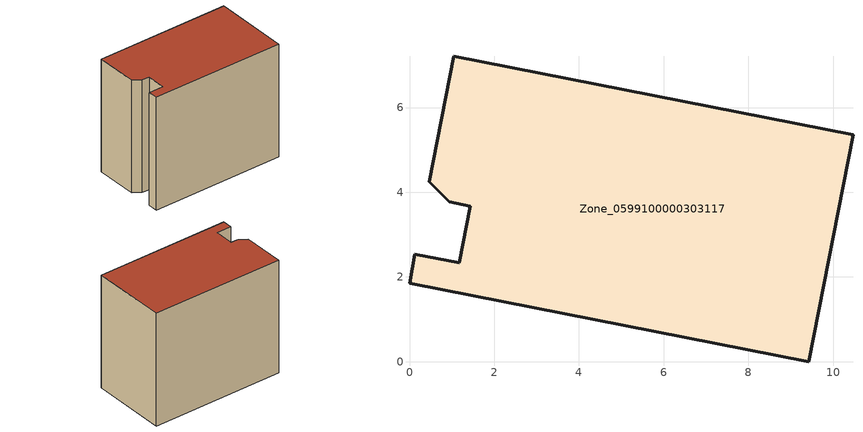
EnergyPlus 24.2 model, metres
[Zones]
Zone_0599100000303117
 floor ground (C_G): 0.93,3.77 0.47,4.25 1.05,7.21 10.47,5.36 9.42,0 0,1.85 0.13,2.54 1.17,2.34 1.44,3.67 z0
 wall outside (C_F): 1.44,3.67 1.17,2.34 0.13,2.54 0,1.85 9.42,0 10.47,5.36 1.05,7.21 0.47,4.25 0.93,3.77 1.44,3.67 z0:8.3
 roof outside (C_R): 0.47,4.25 0.93,3.77 1.44,3.67 1.17,2.34 0.13,2.54 0,1.85 9.42,0 10.47,5.36 1.05,7.21 z8.3
[BUILDING]
Pand.0599100000303117: North Axis=0; Terrain=City; Loads Convergence Tolerance Value=0.04; Temperature Convergence Tolerance Value=0.4; Solar Distribution=FullExterior; Maximum Number of Warmup Days=25; Minimum Number of Warmup Days=1
[Site:Location]
Rotterdam.The.Hague.AP_ZH_NLD Design_Conditions: Latitude=51.96; Longitude=4.45; Time Zone=1; Elevation=-4.5
[SITE:GROUNDTEMPERATURE:BUILDINGSURFACE]
18, 18, 18, 18, 18, 18, 18, 18, 18, 18, 18, 18
[MATERIAL] Thermal Absorptance=0.9; Solar Absorptance=0.7; Visible Absorptance=0.7
Name | Roughness | Thickness | Conductivity | Density | Specific Heat
G.TI.1975-1991 | MediumSmooth | 0.15 | 0.288461 | 540 | 1210
F.TI.1975-1991 | Rough | 0.3 | 0.230769 | 1920 | 840
R.TI.1975-1991 | MediumRough | 0.2 | 0.153846 | 1500 | 1000
[CONSTRUCTION]
C_G: G.TI.1975-1991
C_F: F.TI.1975-1991
C_R: R.TI.1975-1991
[ZONE]
Zone_0599100000303117: Type=1; Multiplier=1; Ceiling Height=Autocalculate; Volume=Autocalculate; Floor Area=autocalculate; Part of Total Floor Area=Yes
[ZONEINFILTRATION:DESIGNFLOWRATE]
Infil_Zone_0599100000303117: Zone or ZoneList or Space or SpaceList=Zone_0599100000303117; Schedule=AlwaysOn; Design Flow Rate Calculation Method=Flow/Area; Flow Rate per Floor Area=0.003; Constant Term Coefficient=1; Temperature Term Coefficient=0; Velocity Term Coefficient=0; Velocity Squared Term Coefficient=0
[HVACTEMPLATE:ZONE:IDEALLOADSAIRSYSTEM]
Zone_0599100000303117: Maximum Heating Supply Air Temperature=50; Minimum Cooling Supply Air Temperature=13; Maximum Heating Supply Air Humidity Ratio=0.0156; Minimum Cooling Supply Air Humidity Ratio=0.0077; Heating Limit=NoLimit; Cooling Limit=NoLimit; Dehumidification Control Type=ConstantSensibleHeatRatio; Cooling Sensible Heat Ratio=0.7; Dehumidification Setpoint=60; Humidification Control Type=None; Humidification Setpoint=30; Outdoor Air Method=None; Outdoor Air Flow Rate per Person=0.00944; Outdoor Air Flow Rate per Zone Floor Area=0; Outdoor Air Flow Rate per Zone=0; Demand Controlled Ventilation Type=None; Outdoor Air Economizer Type=NoEconomizer; Heat Recovery Type=None; Sensible Heat Recovery Effectiveness=0.7; Latent Heat Recovery Effectiveness=0.65
[ZONECONTROL:THERMOSTAT]
ThermostatControl_Zone_0599100000303117: Zone or ZoneList=Zone_0599100000303117; Control Type Schedule=DualSetpointControlType; Control 1=Thermostat_Zone_0599100000303117; Temperature Difference Between Cutout And Setpoint=0
[THERMOSTATSETPOINT:DUALSETPOINT]
Thermostat_Zone_0599100000303117: Heating Setpoint Temperature Schedule=HeatingSetpoint_Zone_0599100000303117; Cooling Setpoint Temperature Schedule=CoolingSetpoint_Zone_0599100000303117
[SCHEDULE:COMPACT]
HeatingSetpoint_Zone_0599100000303117: Through: 12/31, For: AllDays, Until: 24:00, 21
CoolingSetpoint_Zone_0599100000303117: Through: 12/31, For: AllDays, Until: 24:00, 24
DualSetpointControlType: Through: 12/31, For: AllDays, Until: 24:00, 4
AlwaysOn: Through: 12/31, For: AllDays, Until: 24:00, 1
